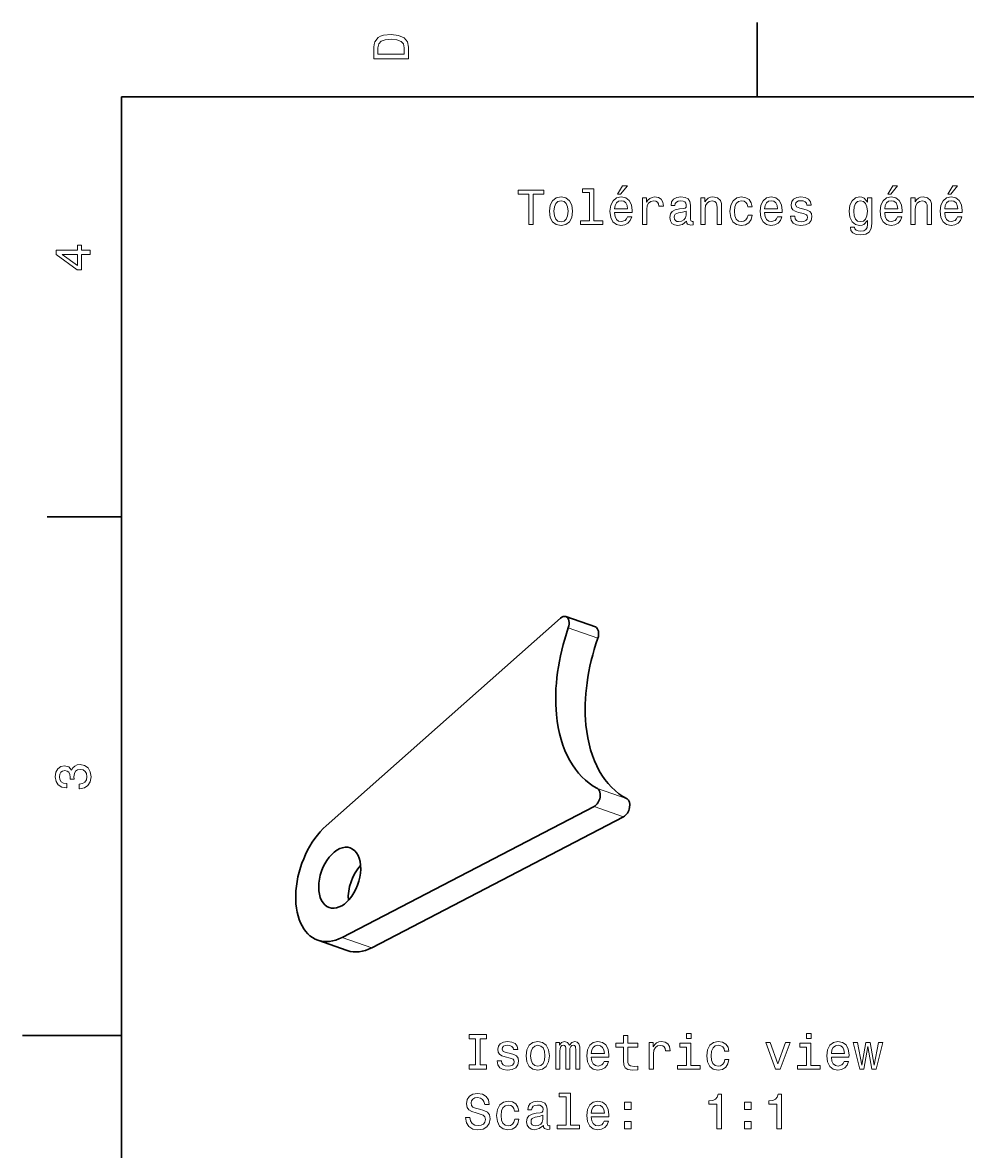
# Model space of a CAD drawing. Extents: x 0 to 297, y 0 to 210.
# Drawn here: x 0 to 95.6, y 93.3 to 207.5 of the extents above; entities that cross this region are included whole.
import ezdxf

# ---------------------------------------------------------------- set-up
doc = ezdxf.new("R2010")
doc.units = 0

msp = doc.modelspace()

# ---------------------------------------------------------------- linework, layer by layer
at = {"color": 7, "lineweight": 35, "ltscale": 0.1875}
for p, q in [((74.300003, 200), (74.300003, 207.5)), ((10, 157.5), (2.5, 157.5))]:
    msp.add_line(p, q, dxfattribs=at)
at = {"color": 7, "lineweight": 35}
for p, q in [((287, 200), (10, 200)), ((10, 200), (10, 10)), ((54.42186, 147.230377), (30.721825, 126.230362)), ((32.33065, 114.933144), (57.814919, 128.181808)), ((35.317753, 113.883789), (60.802017, 127.132446))]:
    msp.add_line(p, q, dxfattribs=at)
at = {"color": 7, "lineweight": 35, "ltscale": 0.079152}
for p, q in [((54.956409, 147.388824), (57.943512, 146.339462)), ((32.849091, 113.599991), (29.861988, 114.649353))]:
    msp.add_line(p, q, dxfattribs=at)
at = {"color": 7, "lineweight": 13, "ltscale": 0.079151}
for p, q in [((55.203358, 146.247818), (58.19046, 145.198471)), ((61.144569, 128.956253), (58.157471, 130.0056)), ((60.802017, 127.132446), (57.814919, 128.181808)), ((35.317753, 113.883789), (32.33065, 114.933144))]:
    msp.add_line(p, q, dxfattribs=at)
at = {"color": 7, "lineweight": 35, "ltscale": 0.25}
msp.add_line((10, 105), (0, 105), dxfattribs=at)
at = {"color": 7, "lineweight": 13}
for points in [[(35.533215, 204.994965), (35.533215, 203.829971), (39.033215, 203.829971), (39.033215, 204.994965), (38.922264, 205.544678), (38.584366, 205.953171), (38.034657, 206.205338), (37.283215, 206.296112), (36.516644, 206.215424), (36.21405, 206.114563), (35.971977, 205.973343), (35.644165, 205.56485), (35.563473, 205.297562)], [(35.951801, 204.959656), (36.027451, 205.342941), (36.259438, 205.605194), (36.672985, 205.761536), (37.283215, 205.811966), (37.873272, 205.756485), (38.286816, 205.600143), (38.533936, 205.332855), (38.614628, 204.959656), (38.614628, 204.298996), (35.951801, 204.298996)], [(60.193871, 190.128555), (60.491421, 190.128555), (61.192429, 190.985901), (60.698193, 190.985901)], [(87.518074, 190.128555), (87.815628, 190.128555), (88.516632, 190.985901), (88.0224, 190.985901)], [(93.590118, 190.128555), (93.887665, 190.128555), (94.588676, 190.985901), (94.094437, 190.985901)], [(51.201794, 187.052185), (51.665771, 187.052185), (51.665771, 190.128555), (52.72485, 190.128555), (52.72485, 190.552185), (50.137672, 190.552185), (50.137672, 190.128555), (51.201794, 190.128555)], [(53.294735, 188.403763), (53.375427, 187.788498), (53.607414, 187.33461), (53.975571, 187.052185), (54.469807, 186.95636), (54.959, 187.052185), (55.327156, 187.329559), (55.559143, 187.783447), (55.644878, 188.403763), (55.559143, 189.019043), (55.327156, 189.477982), (54.959, 189.755356), (54.469807, 189.856216), (53.975571, 189.755356), (53.607414, 189.472931), (53.375427, 189.019043)], [(57.344444, 190.300018), (57.344444, 187.425385), (56.431622, 187.425385), (56.431622, 187.052185), (58.69603, 187.052185), (58.69603, 187.425385), (57.78825, 187.425385), (57.78825, 190.673218), (56.648479, 190.673218), (56.648479, 190.300018)], [(59.88623, 188.277695), (61.661449, 188.277695), (61.666492, 188.484467), (61.5858, 189.064438), (61.363899, 189.498154), (61.010872, 189.760391), (60.541851, 189.856216), (60.08292, 189.755356), (59.729893, 189.472931), (59.502949, 189.014008), (59.422256, 188.408813), (59.497906, 187.788498), (59.72485, 187.33461), (60.07283, 187.052185), (60.526722, 186.95636), (60.920094, 187.021927), (61.242859, 187.19339), (61.479893, 187.465729), (61.616058, 187.828842), (61.177299, 187.828842), (61.086521, 187.627106), (60.955399, 187.475815), (60.582199, 187.354782), (60.294735, 187.410248), (60.077873, 187.586761), (59.936665, 187.874237), (59.88623, 188.262558)], [(62.700356, 187.052185), (63.144157, 187.052185), (63.144157, 188.600449), (63.189545, 188.973648), (63.325714, 189.240952), (63.547615, 189.402328), (63.845165, 189.457809), (64.06707, 189.422501), (64.233498, 189.32164), (64.334358, 189.150162), (64.369659, 188.918182), (64.818512, 188.918182), (64.757988, 189.326675), (64.591568, 189.619186), (64.314186, 189.7957), (63.935944, 189.856216), (63.678741, 189.815872), (63.456837, 189.715012), (63.260151, 189.543533), (63.103813, 189.311554), (63.103813, 189.760391), (62.700356, 189.760391)], [(67.178741, 187.405212), (67.178741, 187.390076), (67.203957, 187.218613), (67.279602, 187.09758), (67.597328, 187.001755), (67.844444, 187.042099), (67.844444, 187.38504), (67.738541, 187.369904), (67.597328, 187.435471), (67.572113, 187.637207), (67.572113, 189.039215), (67.511597, 189.397293), (67.335083, 189.649445), (67.027443, 189.800751), (66.593727, 189.856216), (66.170097, 189.7957), (65.857414, 189.624237), (65.660728, 189.356934), (65.595169, 189.003922), (65.595169, 188.973648), (65.993584, 188.973648), (66.028885, 189.185471), (66.139832, 189.336761), (66.321396, 189.427551), (66.578598, 189.462845), (66.825714, 189.437637), (67.002228, 189.361984), (67.108139, 189.230865), (67.14344, 189.049301), (67.12326, 188.837494), (67.042572, 188.731583), (66.840843, 188.681152), (66.462601, 188.640808), (66.028885, 188.550018), (65.721245, 188.388641), (65.539688, 188.136475), (65.484215, 187.763275), (65.534645, 187.43042), (65.690987, 187.183304), (65.943146, 187.026962), (66.29113, 186.971497), (66.760155, 187.077408)], [(68.605972, 187.052185), (69.049774, 187.052185), (69.049774, 188.615585), (69.095169, 188.973648), (69.241425, 189.235901), (69.468369, 189.397293), (69.770958, 189.457809), (70.013031, 189.407379), (70.16433, 189.27121), (70.239975, 189.044266), (70.265198, 188.741669), (70.265198, 187.052185), (70.709, 187.052185), (70.709, 188.832443), (70.688828, 189.190521), (70.598053, 189.488068), (70.300499, 189.760391), (69.836517, 189.856216), (69.579315, 189.820923), (69.362457, 189.725098), (69.175858, 189.563705), (69.029602, 189.346848), (69.029602, 189.760391), (68.605972, 189.760391)], [(73.366783, 188.862701), (73.805542, 188.862701), (73.714767, 189.266159), (73.49791, 189.583893), (73.160011, 189.780579), (72.721252, 189.856216), (72.237099, 189.755356), (71.868942, 189.472931), (71.636955, 189.014008), (71.556259, 188.398727), (71.631912, 187.788498), (71.858856, 187.33461), (72.216927, 187.052185), (72.706116, 186.95636), (73.139839, 187.032013), (73.477737, 187.24382), (73.709717, 187.576675), (73.810585, 188.020477), (73.386955, 188.020477), (73.31131, 187.738068), (73.170097, 187.526245), (72.968369, 187.395126), (72.721252, 187.354782), (72.413612, 187.420334), (72.191711, 187.62207), (72.055542, 187.949875), (72.010155, 188.413849), (72.055542, 188.867752), (72.196754, 189.195557), (72.423698, 189.397293), (72.721252, 189.467896), (72.983498, 189.422501), (73.180183, 189.306503), (73.31131, 189.114868)], [(75.066345, 188.277695), (76.841568, 188.277695), (76.846603, 188.484467), (76.765915, 189.064438), (76.544014, 189.498154), (76.190987, 189.760391), (75.72197, 189.856216), (75.263031, 189.755356), (74.910011, 189.472931), (74.68306, 189.014008), (74.602371, 188.408813), (74.678024, 187.788498), (74.904968, 187.33461), (75.252945, 187.052185), (75.706841, 186.95636), (76.100212, 187.021927), (76.422974, 187.19339), (76.660011, 187.465729), (76.796173, 187.828842), (76.357414, 187.828842), (76.266632, 187.627106), (76.135513, 187.475815), (75.762314, 187.354782), (75.474854, 187.410248), (75.257996, 187.586761), (75.116783, 187.874237), (75.066345, 188.262558)], [(79.040413, 188.630722), (78.61174, 188.731583), (78.294014, 188.84758), (78.18811, 189.08461), (78.218369, 189.251038), (78.324272, 189.37207), (78.495743, 189.447723), (78.742859, 189.477982), (78.979889, 189.447723), (79.166489, 189.356934), (79.287529, 189.220779), (79.337959, 189.039215), (79.771683, 189.039215), (79.771683, 189.049301), (79.69603, 189.377106), (79.489258, 189.634323), (79.166489, 189.7957), (78.742859, 189.856216), (78.314186, 189.7957), (78.001511, 189.629272), (77.804825, 189.382156), (77.744301, 189.069473), (77.789688, 188.766876), (77.930901, 188.555069), (78.162888, 188.403763), (78.500786, 188.297867), (78.995026, 188.176819), (79.297615, 188.050751), (79.378311, 187.949875), (79.408569, 187.798584), (79.363174, 187.611984), (79.242142, 187.470779), (79.045456, 187.37999), (78.783203, 187.349731), (78.505829, 187.37999), (78.3041, 187.485901), (78.167931, 187.657379), (78.112457, 187.894409), (77.683784, 187.894409), (77.754387, 187.490952), (77.961159, 187.198441), (78.288971, 187.021927), (78.742859, 186.95636), (79.216927, 187.021927), (79.564911, 187.198441), (79.776718, 187.480865), (79.852371, 187.849014), (79.796898, 188.166733), (79.640556, 188.383591), (79.383347, 188.524811)], [(85.894157, 187.173218), (85.894157, 189.760391), (85.47052, 189.760391), (85.47052, 189.32164), (85.122543, 189.720047), (84.910721, 189.820923), (84.673691, 189.856216), (84.245026, 189.755356), (83.91217, 189.472931), (83.695313, 189.019043), (83.619659, 188.408813), (83.695313, 187.793533), (83.91217, 187.339645), (84.245026, 187.052185), (84.673691, 186.95636), (84.915771, 186.991669), (85.1175, 187.082443), (85.47052, 187.465729), (85.47052, 187.082443), (85.430176, 186.779846), (85.319229, 186.562988), (85.107407, 186.436905), (84.789688, 186.391525), (84.512314, 186.421783), (84.315628, 186.497437), (84.199631, 186.628555), (84.16433, 186.805069), (83.735657, 186.805069), (83.735657, 186.784897), (83.801216, 186.462128), (84.002945, 186.220047), (84.325714, 186.063705), (84.764473, 186.00824), (85.288971, 186.083893), (85.636948, 186.2957), (85.833633, 186.663864)], [(87.210434, 188.277695), (88.985657, 188.277695), (88.990692, 188.484467), (88.910004, 189.064438), (88.688103, 189.498154), (88.335075, 189.760391), (87.866058, 189.856216), (87.40712, 189.755356), (87.054092, 189.472931), (86.827148, 189.014008), (86.74646, 188.408813), (86.822113, 187.788498), (87.049057, 187.33461), (87.397034, 187.052185), (87.850922, 186.95636), (88.244301, 187.021927), (88.567062, 187.19339), (88.804092, 187.465729), (88.940262, 187.828842), (88.501503, 187.828842), (88.410721, 187.627106), (88.279602, 187.475815), (87.906403, 187.354782), (87.618942, 187.410248), (87.402084, 187.586761), (87.260864, 187.874237), (87.210434, 188.262558)], [(89.858131, 187.052185), (90.301933, 187.052185), (90.301933, 188.615585), (90.347321, 188.973648), (90.493576, 189.235901), (90.72052, 189.397293), (91.023117, 189.457809), (91.26519, 189.407379), (91.416489, 189.27121), (91.492142, 189.044266), (91.517349, 188.741669), (91.517349, 187.052185), (91.961159, 187.052185), (91.961159, 188.832443), (91.940979, 189.190521), (91.850204, 189.488068), (91.552658, 189.760391), (91.088684, 189.856216), (90.831474, 189.820923), (90.614616, 189.725098), (90.428017, 189.563705), (90.281761, 189.346848), (90.281761, 189.760391), (89.858131, 189.760391)], [(93.282486, 188.277695), (95.057693, 188.277695), (95.062744, 188.484467), (94.982048, 189.064438), (94.760147, 189.498154), (94.40712, 189.760391), (93.938103, 189.856216), (93.479172, 189.755356), (93.126144, 189.472931), (92.8992, 189.014008), (92.818504, 188.408813), (92.89415, 187.788498), (93.121094, 187.33461), (93.469086, 187.052185), (93.922974, 186.95636), (94.316345, 187.021927), (94.639114, 187.19339), (94.876144, 187.465729), (95.012314, 187.828842), (94.573547, 187.828842), (94.482773, 187.627106), (94.351646, 187.475815), (93.978447, 187.354782), (93.690979, 187.410248), (93.474121, 187.586761), (93.332916, 187.874237), (93.282486, 188.262558)], [(53.748623, 188.408813), (53.794014, 188.862701), (53.935223, 189.190521), (54.16217, 189.392242), (54.469807, 189.462845), (54.7724, 189.392242), (54.999344, 189.195557), (55.140556, 188.862701), (55.190987, 188.408813), (55.140556, 187.949875), (54.999344, 187.61702), (54.7724, 187.415298), (54.469807, 187.349731), (54.16217, 187.415298), (53.935223, 187.61702), (53.794014, 187.949875)], [(59.88623, 188.650894), (59.941708, 188.998871), (60.077873, 189.256073), (60.284649, 189.412415), (60.556984, 189.467896), (60.824272, 189.412415), (61.031044, 189.256073), (61.157127, 188.998871), (61.202515, 188.650894)], [(75.066345, 188.650894), (75.121826, 188.998871), (75.257996, 189.256073), (75.464767, 189.412415), (75.737099, 189.467896), (76.004387, 189.412415), (76.211159, 189.256073), (76.337242, 188.998871), (76.382629, 188.650894)], [(84.078598, 188.408813), (84.123978, 188.857666), (84.260147, 189.190521), (84.47197, 189.387207), (84.754387, 189.457809), (85.051941, 189.387207), (85.273834, 189.190521), (85.410004, 188.857666), (85.460434, 188.408813), (85.410004, 187.949875), (85.273834, 187.62207), (85.051941, 187.420334), (84.754387, 187.354782), (84.47197, 187.420334), (84.260147, 187.62207), (84.123978, 187.954926)], [(87.210434, 188.650894), (87.265915, 188.998871), (87.402084, 189.256073), (87.608856, 189.412415), (87.881187, 189.467896), (88.148483, 189.412415), (88.355255, 189.256073), (88.481331, 188.998871), (88.526718, 188.650894)], [(93.282486, 188.650894), (93.337952, 188.998871), (93.474121, 189.256073), (93.680893, 189.412415), (93.953232, 189.467896), (94.22052, 189.412415), (94.427292, 189.256073), (94.553375, 188.998871), (94.598763, 188.650894)], [(67.128311, 188.000305), (67.067787, 187.738068), (66.906403, 187.536331), (66.66433, 187.405212), (66.366783, 187.359818), (66.17514, 187.38504), (66.038971, 187.465729), (65.953232, 187.606934), (65.928024, 187.803619), (65.948196, 187.980133), (66.028885, 188.106216), (66.351654, 188.247437), (66.760155, 188.307953), (67.128311, 188.428986)], [(6.833213, 184.02739), (6.833213, 184.481277), (5.965778, 184.481277), (5.965778, 184.98056), (5.56232, 184.98056), (5.56232, 184.481277), (3.408862, 184.481277), (3.408862, 184.022339), (5.521974, 182.489197), (5.965778, 182.489197), (5.965778, 184.02739)], [(5.56232, 182.912827), (3.993876, 184.02739), (5.56232, 184.02739)], [(5.73379, 129.979111), (5.769093, 129.979111), (6.253242, 130.059799), (6.616354, 130.296829), (6.848343, 130.670029), (6.934078, 131.164276), (6.848343, 131.688766), (6.626441, 132.082138), (6.273415, 132.334305), (5.819525, 132.425079), (5.521974, 132.384735), (5.279899, 132.273788), (5.0933, 132.092224), (4.957133, 131.850143), (4.684798, 132.177963), (4.251081, 132.293961), (3.857709, 132.218307), (3.560158, 132.00145), (3.373559, 131.648422), (3.307997, 131.164276), (3.388689, 130.710388), (3.610591, 130.362396), (3.963617, 130.135452), (4.432637, 130.059799), (4.46794, 130.059799), (4.46794, 130.508652), (4.145173, 130.548996), (3.913184, 130.680115), (3.771974, 130.891937), (3.721542, 131.189484), (3.761888, 131.451736), (3.867795, 131.643372), (4.039265, 131.759369), (4.271254, 131.804764), (4.518372, 131.759369), (4.684798, 131.638336), (4.785663, 131.426514), (4.815922, 131.139053), (4.810879, 130.942368), (5.209294, 130.942368), (5.199208, 131.189484), (5.244596, 131.507217), (5.365634, 131.744247), (5.56232, 131.885452), (5.819525, 131.935883), (6.112032, 131.880417), (6.328891, 131.734161), (6.465058, 131.502167), (6.510447, 131.194534), (6.460014, 130.876801), (6.308718, 130.644821), (6.066643, 130.498566), (5.73379, 130.443085)], [(45.814465, 102.022896), (45.168934, 102.022896), (45.168934, 101.599266), (46.923977, 101.599266), (46.923977, 102.022896), (46.278442, 102.022896), (46.278442, 104.675636), (46.923977, 104.675636), (46.923977, 105.099266), (45.168934, 105.099266), (45.168934, 104.675636), (45.814465, 104.675636)], [(67.626427, 105.220306), (67.15741, 105.220306), (67.15741, 104.715981), (67.626427, 104.715981)], [(79.770515, 105.220306), (79.301498, 105.220306), (79.301498, 104.715981), (79.770515, 104.715981)], [(49.364899, 103.177795), (48.936222, 103.278664), (48.6185, 103.394653), (48.512592, 103.631683), (48.54285, 103.798111), (48.648758, 103.919151), (48.820229, 103.994797), (49.067348, 104.025055), (49.304379, 103.994797), (49.490978, 103.904022), (49.612015, 103.767853), (49.662449, 103.586296), (50.096165, 103.586296), (50.096165, 103.596382), (50.020515, 103.924194), (49.813744, 104.181396), (49.490978, 104.342781), (49.067348, 104.403297), (48.638672, 104.342781), (48.325993, 104.176353), (48.129307, 103.929237), (48.068787, 103.616554), (48.114178, 103.313965), (48.255386, 103.10215), (48.487377, 102.950851), (48.825272, 102.84494), (49.319508, 102.723907), (49.622101, 102.597824), (49.702793, 102.496964), (49.733055, 102.345665), (49.687664, 102.159065), (49.566628, 102.017853), (49.369942, 101.927078), (49.107693, 101.89682), (48.830315, 101.927078), (48.628586, 102.032982), (48.49242, 102.204453), (48.436943, 102.441483), (48.00827, 102.441483), (48.078876, 102.038025), (48.285648, 101.745522), (48.613457, 101.569008), (49.067348, 101.503448), (49.541412, 101.569008), (49.889393, 101.745522), (50.101208, 102.027939), (50.176857, 102.396095), (50.121384, 102.713821), (49.965042, 102.930679), (49.707836, 103.071892)], [(50.943428, 102.950851), (51.02412, 102.335579), (51.256107, 101.881683), (51.624264, 101.599266), (52.1185, 101.503448), (52.607693, 101.599266), (52.975849, 101.87664), (53.207836, 102.330536), (53.293571, 102.950851), (53.207836, 103.566124), (52.975849, 104.025055), (52.607693, 104.302437), (52.1185, 104.403297), (51.624264, 104.302437), (51.256107, 104.020012), (51.02412, 103.566124)], [(51.39732, 102.955894), (51.442707, 103.409782), (51.58392, 103.737595), (51.810863, 103.939323), (52.1185, 104.009926), (52.421093, 103.939323), (52.648041, 103.742638), (52.789249, 103.409782), (52.839684, 102.955894), (52.789249, 102.496964), (52.648041, 102.164108), (52.421093, 101.962379), (52.1185, 101.89682), (51.810863, 101.962379), (51.58392, 102.164108), (51.442707, 102.496964)], [(53.934063, 101.599266), (54.342564, 101.599266), (54.342564, 103.409782), (54.367779, 103.682121), (54.443428, 103.878807), (54.559422, 103.994797), (54.71072, 104.040192), (54.831757, 103.99984), (54.912449, 103.898979), (54.952793, 103.727509), (54.967926, 103.500565), (54.967926, 101.599266), (55.351212, 101.599266), (55.351212, 103.409782), (55.376427, 103.677078), (55.452072, 103.873764), (55.573112, 103.994797), (55.724407, 104.040192), (55.845444, 103.99984), (55.926136, 103.898979), (55.97657, 103.500565), (55.97657, 101.599266), (56.385071, 101.599266), (56.385071, 103.470306), (56.359856, 103.858635), (56.279163, 104.156181), (56.117779, 104.337738), (55.85553, 104.403297), (55.547897, 104.302437), (55.310863, 104.009926), (55.124264, 104.297394), (54.811584, 104.403297), (54.52412, 104.302437), (54.327435, 104.020012), (54.327435, 104.30748), (53.934063, 104.30748)], [(57.534927, 102.824768), (59.310143, 102.824768), (59.315186, 103.03154), (59.234493, 103.611511), (59.012592, 104.045235), (58.659569, 104.30748), (58.190544, 104.403297), (57.731613, 104.302437), (57.378586, 104.020012), (57.151642, 103.561081), (57.07095, 102.955894), (57.146599, 102.335579), (57.373543, 101.881683), (57.721527, 101.599266), (58.175415, 101.503448), (58.568787, 101.569008), (58.891556, 101.740479), (59.128586, 102.01281), (59.264755, 102.375923), (58.825993, 102.375923), (58.735214, 102.174194), (58.604092, 102.022896), (58.230892, 101.901863), (57.943428, 101.957336), (57.72657, 102.13385), (57.585358, 102.42131), (57.534927, 102.809639)], [(57.534927, 103.197968), (57.590401, 103.545952), (57.72657, 103.803154), (57.933342, 103.959496), (58.205677, 104.014969), (58.472969, 103.959496), (58.679741, 103.803154), (58.80582, 103.545952), (58.851212, 103.197968)], [(60.777721, 103.838463), (60.777721, 102.481834), (60.807983, 102.043068), (60.949192, 101.740479), (61.231613, 101.563965), (61.71072, 101.503448), (62.235214, 101.528664), (62.235214, 101.911949), (61.851929, 101.881683), (61.503944, 101.922035), (61.317348, 102.048111), (61.236656, 102.259926), (61.221527, 102.55748), (61.221527, 103.838463), (62.235214, 103.838463), (62.235214, 104.216698), (61.221527, 104.216698), (61.221527, 105.008492), (60.777721, 105.008492), (60.777721, 104.216698), (60.01115, 104.216698), (60.01115, 103.838463)], [(63.385071, 101.599266), (63.828873, 101.599266), (63.828873, 103.147537), (63.874264, 103.520737), (64.010429, 103.788025), (64.23233, 103.949409), (64.529884, 104.004883), (64.751785, 103.969582), (64.918213, 103.868721), (65.019073, 103.69725), (65.054382, 103.465263), (65.503227, 103.465263), (65.442711, 103.873764), (65.276283, 104.166267), (64.998901, 104.342781), (64.620667, 104.403297), (64.363457, 104.362953), (64.141556, 104.262093), (63.94487, 104.090622), (63.788528, 103.858635), (63.788528, 104.30748), (63.385071, 104.30748)], [(67.611298, 101.972466), (67.611298, 104.216698), (66.471527, 104.216698), (66.471527, 103.838463), (67.167496, 103.838463), (67.167496, 101.972466), (66.259712, 101.972466), (66.259712, 101.599266), (68.529167, 101.599266), (68.529167, 101.972466)], [(71.015472, 103.409782), (71.454239, 103.409782), (71.363457, 103.81324), (71.146599, 104.130966), (70.808701, 104.327652), (70.369942, 104.403297), (69.885788, 104.302437), (69.517639, 104.020012), (69.285645, 103.561081), (69.204956, 102.945808), (69.280609, 102.335579), (69.507553, 101.881683), (69.865616, 101.599266), (70.354813, 101.503448), (70.788528, 101.579094), (71.126427, 101.790909), (71.358414, 102.123764), (71.459274, 102.567566), (71.035645, 102.567566), (70.959999, 102.285149), (70.818787, 102.073326), (70.617058, 101.942207), (70.369942, 101.901863), (70.062302, 101.967422), (69.840401, 102.169151), (69.704239, 102.496964), (69.658844, 102.960938), (69.704239, 103.414825), (69.845444, 103.742638), (70.072388, 103.944366), (70.369942, 104.014969), (70.632187, 103.969582), (70.828873, 103.853592), (70.959999, 103.661949)], [(76.174698, 101.599266), (76.643715, 101.599266), (77.632187, 104.30748), (77.173256, 104.30748), (76.411728, 102.123764), (75.635071, 104.30748), (75.171097, 104.30748)], [(79.755386, 101.972466), (79.755386, 104.216698), (78.615616, 104.216698), (78.615616, 103.838463), (79.311584, 103.838463), (79.311584, 101.972466), (78.403801, 101.972466), (78.403801, 101.599266), (80.673248, 101.599266), (80.673248, 101.972466)], [(81.823105, 102.824768), (83.598328, 102.824768), (83.603363, 103.03154), (83.522675, 103.611511), (83.300774, 104.045235), (82.947746, 104.30748), (82.478729, 104.403297), (82.019791, 104.302437), (81.666763, 104.020012), (81.439819, 103.561081), (81.359131, 102.955894), (81.434784, 102.335579), (81.661728, 101.881683), (82.009705, 101.599266), (82.463593, 101.503448), (82.856972, 101.569008), (83.179733, 101.740479), (83.416763, 102.01281), (83.552933, 102.375923), (83.114174, 102.375923), (83.023392, 102.174194), (82.892273, 102.022896), (82.519073, 101.901863), (82.231613, 101.957336), (82.014755, 102.13385), (81.873535, 102.42131), (81.823105, 102.809639)], [(81.823105, 103.197968), (81.878586, 103.545952), (82.014755, 103.803154), (82.221527, 103.959496), (82.493858, 104.014969), (82.761154, 103.959496), (82.967926, 103.803154), (83.094002, 103.545952), (83.139389, 103.197968)], [(85.11129, 101.599266), (85.514755, 103.898979), (85.918213, 101.599266), (86.341843, 101.599266), (87.007545, 104.30748), (86.578873, 104.30748), (86.13002, 102.007767), (85.731613, 104.30748), (85.292847, 104.30748), (84.894432, 102.007767), (84.445587, 104.30748), (84.021957, 104.30748), (84.68766, 101.599266)], [(45.249622, 96.707336), (44.790691, 96.707336), (44.891556, 96.172752), (45.143715, 95.779381), (45.532043, 95.542351), (46.056541, 95.456619), (46.575993, 95.537308), (46.964321, 95.759209), (47.211441, 96.107193), (47.302219, 96.566124), (47.22657, 96.979668), (47.014755, 97.246964), (46.671814, 97.423477), (46.212879, 97.554596), (45.819508, 97.650421), (45.562305, 97.761368), (45.41605, 97.922752), (45.370663, 98.174911), (45.41605, 98.401863), (45.547173, 98.573334), (45.748905, 98.689323), (46.026279, 98.729668), (46.308701, 98.679237), (46.530605, 98.543068), (46.676857, 98.316124), (46.747463, 98.008492), (47.206398, 98.008492), (47.206398, 98.018578), (47.125706, 98.492638), (46.888672, 98.845665), (46.515472, 99.067566), (46.01115, 99.143211), (45.557262, 99.067566), (45.204235, 98.855751), (44.977291, 98.527939), (44.896599, 98.104309), (44.962158, 97.726067), (45.153801, 97.468864), (45.456398, 97.297394), (45.869942, 97.166267), (46.278442, 97.050278), (46.586079, 96.939323), (46.772678, 96.777939), (46.838242, 96.515694), (46.777721, 96.248405), (46.621384, 96.046677), (46.38435, 95.920593), (46.076714, 95.880249), (45.733772, 95.935722), (45.471527, 96.097107), (45.305099, 96.359352)], [(49.763313, 97.362953), (50.202072, 97.362953), (50.111298, 97.766411), (49.894436, 98.084137), (49.556541, 98.280823), (49.117779, 98.356468), (48.633629, 98.255608), (48.265472, 97.973183), (48.033485, 97.514252), (47.952793, 96.898979), (48.028442, 96.28875), (48.255386, 95.834854), (48.613457, 95.552437), (49.10265, 95.456619), (49.536369, 95.532265), (49.874264, 95.74408), (50.106251, 96.076935), (50.207115, 96.520737), (49.783485, 96.520737), (49.707836, 96.238319), (49.566628, 96.026497), (49.364899, 95.895378), (49.117779, 95.855034), (48.810143, 95.920593), (48.588242, 96.122322), (48.452072, 96.450134), (48.406685, 96.914108), (48.452072, 97.367996), (48.593285, 97.695808), (48.820229, 97.897537), (49.117779, 97.96814), (49.380028, 97.922752), (49.576714, 97.806763), (49.707836, 97.61512)], [(52.683342, 95.905464), (52.683342, 95.890335), (52.708557, 95.718864), (52.784206, 95.597824), (53.101929, 95.502007), (53.349049, 95.542351), (53.349049, 95.885292), (53.243141, 95.870163), (53.101929, 95.935722), (53.076714, 96.137451), (53.076714, 97.539467), (53.016193, 97.897537), (52.839684, 98.149696), (52.532043, 98.300995), (52.098328, 98.356468), (51.674698, 98.295952), (51.362015, 98.124481), (51.165329, 97.857193), (51.09977, 97.504166), (51.09977, 97.473907), (51.498184, 97.473907), (51.533485, 97.685722), (51.644436, 97.837021), (51.825993, 97.927795), (52.083199, 97.963097), (52.330315, 97.937881), (52.506828, 97.862236), (52.612736, 97.73111), (52.648041, 97.549553), (52.627865, 97.337738), (52.547173, 97.231834), (52.345444, 97.181396), (51.967201, 97.141052), (51.533485, 97.050278), (51.225849, 96.888893), (51.044292, 96.636734), (50.988815, 96.263535), (51.039249, 95.930679), (51.195591, 95.683563), (51.44775, 95.527222), (51.795734, 95.471748), (52.264755, 95.577652)], [(54.993141, 98.800278), (54.993141, 95.925636), (54.080315, 95.925636), (54.080315, 95.552437), (56.344727, 95.552437), (56.344727, 95.925636), (55.436943, 95.925636), (55.436943, 99.173477), (54.297173, 99.173477), (54.297173, 98.800278)], [(57.534927, 96.777939), (59.310143, 96.777939), (59.315186, 96.984711), (59.234493, 97.564682), (59.012592, 97.998405), (58.659569, 98.260651), (58.190544, 98.356468), (57.731613, 98.255608), (57.378586, 97.973183), (57.151642, 97.514252), (57.07095, 96.909065), (57.146599, 96.28875), (57.373543, 95.834854), (57.721527, 95.552437), (58.175415, 95.456619), (58.568787, 95.522179), (58.891556, 95.693649), (59.128586, 95.965981), (59.264755, 96.329094), (58.825993, 96.329094), (58.735214, 96.127365), (58.604092, 95.976067), (58.230892, 95.855034), (57.943428, 95.910507), (57.72657, 96.087021), (57.585358, 96.374481), (57.534927, 96.76281)], [(60.878586, 97.509209), (61.574554, 97.509209), (61.574554, 98.260651), (60.878586, 98.260651)], [(70.243858, 95.552437), (70.702797, 95.552437), (70.702797, 99.077652), (70.359856, 99.077652), (70.269073, 98.77002), (70.087524, 98.563248), (69.810143, 98.442207), (69.426857, 98.401863), (69.426857, 98.043793), (70.243858, 98.043793)], [(73.022675, 97.509209), (73.718643, 97.509209), (73.718643, 98.260651), (73.022675, 98.260651)], [(76.315903, 95.552437), (76.774841, 95.552437), (76.774841, 99.077652), (76.4319, 99.077652), (76.341125, 98.77002), (76.159561, 98.563248), (75.882187, 98.442207), (75.498901, 98.401863), (75.498901, 98.043793), (76.315903, 98.043793)], [(57.534927, 97.151138), (57.590401, 97.499123), (57.72657, 97.756325), (57.933342, 97.912666), (58.205677, 97.96814), (58.472969, 97.912666), (58.679741, 97.756325), (58.80582, 97.499123), (58.851212, 97.151138)], [(52.632912, 96.500565), (52.572392, 96.238319), (52.411007, 96.036583), (52.168934, 95.905464), (51.871384, 95.860077), (51.679741, 95.885292), (51.543571, 95.965981), (51.457836, 96.107193), (51.432621, 96.303879), (51.452793, 96.480392), (51.533485, 96.606468), (51.856251, 96.747681), (52.264755, 96.808197), (52.632912, 96.929237)], [(60.878586, 95.552437), (61.574554, 95.552437), (61.574554, 96.303879), (60.878586, 96.303879)], [(73.022675, 95.552437), (73.718643, 95.552437), (73.718643, 96.303879), (73.022675, 96.303879)]]:
    msp.add_lwpolyline(points, close=True, dxfattribs=at)
at = {"color": 7, "lineweight": 35}
for centre, major_axis, ratio, start_param, end_param in [((54.624989, 146.445343), (0.33144, 0.943474), 0.611151, 0.0000337291, 0.8320754903), ((54.624989, 146.445343), (0.33144, 0.943474), 0.611151, 4.717728854, 6.2832190362), ((64.490593, 143.970245), (-5.884666, -14.17421), 0.618587, 4.8075067321, 5.4240968254), ((57.612091, 145.395981), (0.33144, 0.943474), 0.611151, 4.717728854, 6.2832190362), ((67.477692, 142.920883), (-5.884666, -14.17421), 0.618587, 4.8075067321, 5.4240968254), ((64.490883, 143.974014), (-5.886311, -14.176445), 0.618439, 5.4242817691, 6.2312552473), ((67.477982, 142.924667), (-5.886311, -14.176445), 0.618439, 5.4242817691, 6.2312552473), ((57.777924, 129.082916), (0.33144, 0.943474), 0.611151, 3.7189366536, 6.1975400561), ((60.765022, 128.033554), (0.33144, 0.943474), 0.611151, 3.7189366536, 6.1975400561), ((32.082794, 120.970589), (2.220646, 6.321289), 0.611151, 0.8320754903, 3.1415510496), ((32.082794, 120.970589), (1.060608, 3.019127), 0.611151, 6.2831469127, 9.4247395663), ((32.082794, 120.970589), (1.060608, 3.019127), 0.611151, 4.1348543179, 6.2831469127), ((35.069897, 119.921227), (1.060608, 3.019127), 0.611151, 0.9434193172, 2.1984935857), ((32.082794, 120.970589), (1.060608, 3.019127), 0.611151, 3.1415542591, 4.1348543179), ((32.082794, 120.970589), (2.220646, 6.321289), 0.611151, 3.1415510496, 3.7189366536), ((35.069897, 119.921227), (2.220646, 6.321289), 0.611151, 3.1415510496, 3.7189366536)]:
    msp.add_ellipse(centre, major_axis=major_axis, ratio=ratio, start_param=start_param, end_param=end_param, dxfattribs=at)

doc.saveas('drawing.dxf')
